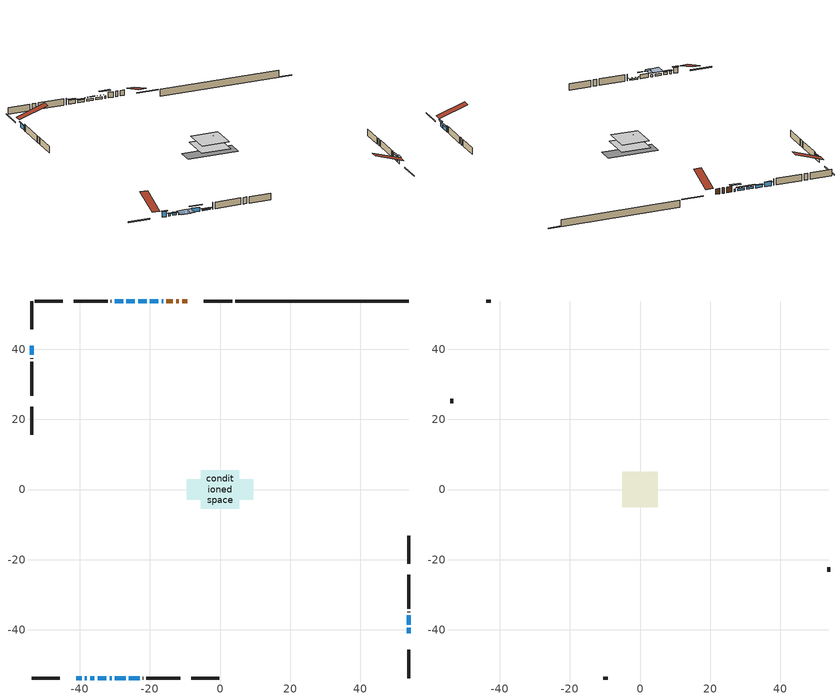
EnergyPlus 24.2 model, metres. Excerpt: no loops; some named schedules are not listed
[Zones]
conditioned space
 floor outside (Floor1 construction): -0.88,-0.88 -0.88,0.88 0.88,0.88 0.88,-0.88 z1.86
 floor adiabatic (AdiabaticFloorConstruction): -5.47,-5.47 -5.47,5.47 5.47,5.47 5.47,-5.47 z1.86
 floor foundation (Slab1 construction): -9.46,-2.89 -9.46,2.89 9.46,2.89 9.46,-2.89 z-0.72
 wall outside (RimJoist1 construction): 3.45,53.76 -4.61,53.76 / -53.76,-53.76 -45.7,-53.76 / -53.76,53.76 -53.76,45.7 / 53.76,-53.76 53.76,-45.7 z1.86:2.16
 wall outside (AdiabaticWallConstruction 1): -9.3,53.76 -10.79,53.76 / -11.72,53.76 -12.53,53.76 / -13.46,53.76 -15.28,53.76 z1.86:3.89
 wall outside (AdiabaticWallConstruction): -16.21,53.76 -16.62,53.76 / -38.56,-53.76 -37.94,-53.76 / -37.02,-53.76 -35.8,-53.76 z1.86:2.78; -41.01,-53.76 -39.48,-53.76 / 53.76,-41.01 53.76,-39.48 z1.86:3.89; 53.76,-38.56 53.76,-35.91 / -53.76,41.01 -53.76,38.37 z1.86:3.54; -17.54,53.76 -19.98,53.76 / -20.91,53.76 -23.35,53.76 / -34.87,-53.76 -32.43,-53.76 z1.86:2.67; -31.5,-53.76 -30.89,-53.76 z1.86:2.68; -29.96,-53.76 -26.91,-53.76 / -27.65,53.76 -30.08,53.76 z1.86:3.38; -25.99,-53.76 -22.94,-53.76 z1.86:2.32; -24.28,53.76 -26.72,53.76 z1.86:2.88
 wall outside (Wall1 construction): -31.01,53.76 -31.11,53.76 / -22.01,-53.76 -21.91,-53.76 / -53.76,37.44 -53.76,37.34 / 53.76,-34.98 53.76,-34.89 z1.86:4.3
 wall outside (Wall2 construction): -32.04,53.76 -41.64,53.76 / -20.98,-53.76 -11.38,-53.76 / -53.76,36.41 -53.76,26.81 / 53.76,-33.96 53.76,-24.35 z1.86:4.3
 wall outside (Wall5 construction): -44.78,53.76 -52.83,53.76 / -8.24,-53.76 -0.19,-53.76 / -53.76,23.67 -53.76,15.62 / 53.76,-21.22 53.76,-13.17 z1.86:4.3
 wall foundation (FoundationWall1 construction): 4.38,53.76,-0.72 4.38,53.76,1.86 48.82,53.76,1.86 48.82,53.76,-0.53 53.76,53.76,-0.53 53.76,53.76,-0.72
 window (WindowConstruction 10): -16.21,53.76 -16.61,53.76 z1.86:2.77
 window (WindowConstruction 5): -41.01,-53.76 -39.49,-53.76 z1.86:3.89
 window (WindowConstruction 6): -38.56,-53.76 -37.95,-53.76 z1.86:2.77
 window (WindowConstruction 7): -37.02,-53.76 -35.8,-53.76 z1.86:2.77
 window (WindowConstruction 8): 53.76,-41.01 53.76,-39.49 z1.86:3.89
 window (WindowConstruction 9): 53.76,-38.56 53.76,-35.91 z1.86:3.54
 window (WindowConstruction 11): -17.54,53.76 -19.98,53.76 z1.86:2.67
 window (WindowConstruction 12): -20.91,53.76 -23.35,53.76 z1.86:2.67
 window (WindowConstruction 13): -34.87,-53.76 -32.43,-53.76 z1.86:2.67
 window (WindowConstruction): -53.76,41.01 -53.76,38.37 z1.86:3.54
 window (WindowConstruction 14): -31.5,-53.76 -30.89,-53.76 z1.86:2.67
 window (WindowConstruction 1): -29.96,-53.76 -26.92,-53.76 z1.86:3.38
 window (WindowConstruction 2): -25.99,-53.76 -22.94,-53.76 z1.86:2.32
 window (WindowConstruction 3): -24.28,53.76 -26.72,53.76 z1.86:2.87
 window (WindowConstruction 4): -27.65,53.76 -30.08,53.76 z1.86:3.38
 door (Door): -9.3,53.76 -10.79,53.76 z1.86:3.89
 door (Door 1): -11.72,53.76 -12.53,53.76 z1.86:3.89
 door (Door 2): -13.46,53.76 -15.28,53.76 z1.86:3.89
 ceiling adiabatic (AdiabaticFloorConstruction): 5.47,-5.47 5.47,5.47 -5.47,5.47 -5.47,-5.47 z1.86
attic - vented
 floor to conditioned space (Floor2 construction Reversed): -5.05,-5.05 -5.05,5.05 5.05,5.05 5.05,-5.05 z4.3
 floor to conditioned space (Floor3 construction Reversed): -2.23,-2.23 -2.23,2.23 2.23,2.23 2.23,-2.23 z4.3
 wall outside (Wall3 construction): -42.57,53.76 -43.85,53.76 / -10.45,-53.76 -9.17,-53.76 / -53.76,25.88 -53.76,24.6 / 53.76,-23.42 53.76,-22.15 z1.86:4.3
 roof outside (Roof1 construction): -8.37,53.76,4.3 -8.37,43.02,7.88 -5.54,43.02,7.88 -5.54,53.76,4.3; -41.94,-53.76,4.3 -41.94,-43.02,7.88 -44.77,-43.02,7.88 -44.77,-53.76,4.3; -53.76,41.94,4.3 -43.02,41.94,7.88 -43.02,44.77,7.88 -53.76,44.77,4.3; 53.76,-41.94,4.3 43.02,-41.94,7.88 43.02,-44.77,7.88 53.76,-44.77,4.3
shading: -18.44,53.76 -14.38,53.76 -14.38,54.67 -18.44,54.67 z4.6; -39.19,-53.76 -41.31,-53.76 -41.31,-54.37 -39.19,-54.37 z4.19; -37.65,-53.76 -38.85,-53.76 -38.85,-54.37 -37.65,-54.37 z3.07; -35.5,-53.76 -37.32,-53.76 -37.32,-54.37 -35.5,-54.37 z3.07; 53.76,-39.19 53.76,-41.31 54.37,-41.31 54.37,-39.19 z4.19; 53.76,-35.61 53.76,-38.85 54.37,-38.85 54.37,-35.61 z3.84; -20.59,53.76 -16.93,53.76 -16.93,54.06 -20.59,54.06 z3.28; -23.96,53.76 -20.3,53.76 -20.3,54.06 -23.96,54.06 z3.28; -31.82,-53.76 -35.48,-53.76 -35.48,-57.42 -31.82,-57.42 z3.28; -53.76,38.07 -53.76,41.31 -54.06,41.31 -54.06,38.07 z3.84; -30.28,-53.76 -32.11,-53.76 -32.11,-57.42 -30.28,-57.42 z3.28; -26,-53.76 -30.87,-53.76 -30.87,-54.06 -26,-54.06 z4.3; -22.64,-53.76 -26.28,-53.76 -26.28,-54.06 -22.64,-54.06 z2.62; -26.87,53.76 -24.13,53.76 -24.13,54.37 -26.87,54.37 z3.02; -30.23,53.76 -27.5,53.76 -27.5,54.37 -30.23,54.37 z3.53
[Building]
Building 1: Terrain=Suburbs
[Site:Location]
Halifax Intl AP_NS: Latitude {deg}=44.88; Longitude {deg}=-63.51; Time Zone {hr}=-4; Elevation {m}=145; Keep Site Location Information=Yes
[Site:GroundTemperature:Shallow]
3.15511, 1.33576, 1.19006, 2.05344, 5.51939, 8.9692, 11.96, 13.8546, 14.0156, 12.4746, 9.56009, 6.2161
[Site:WaterMainsTemperature]
Calculation Method=Schedule; Temperature Schedule=mains temperature schedule
[Material] Roughness=Rough; Thermal Absorptance=0.9
Name | Thickness {m} | Conductivity {W/m-K} | Density {kg/m3} | Specific Heat {J/kg-K} | Solar Absorptance | Visible Absorptance
asphalt or fiberglass shingles | 0.00635 | 0.162714 | 1121.4 | 1465.45 | 0.4 | 0.4
ceiling loosefill ins | 0.169333 | 0.0480833 | 16.02 | 1046.75 | 0.7 | 0.7
ceiling stud and cavity | 0.1397 | 0.0841328 | 65.682 | 1177.47 | 0.7 | 0.7
ceiling stud and cavity 1 | 0.1397 | 0.0759935 | 65.682 | 1177.47 | 0.7 | 0.7
concrete 4.0 in. | 0.1016 | 1.803125 | 2242.8 | 837.4 | 0.7 | 0.7
concrete 8.0 in. | 0.2032 | 1.803125 | 2242.8 | 837.4 | 0.7 | 0.7
door material | 0.04445 | 0.053851 | 512.64 | 1214.23 | 0.7 | 0.7
door material 1 | 0.04445 | 0.20624 | 512.64 | 1214.23 | 0.7 | 0.7
door material 2 | 0.04445 | 0.0451087 | 512.64 | 1214.23 | 0.7 | 0.7
floor covering | 0.0127 | 0.0433444 | 54.468 | 1339.84 | 0.6 | 0.6
floor rigid ins; rim joist rigid ins; wall rigid ins | 0.051816 | 0.029427 | 32.04 | 1214.23 | 0.7 | 0.7
floor rigid ins 1; wall rigid ins 1 | 0.512978 | 0.029427 | 32.04 | 1214.23 | 0.7 | 0.7
floor stud and cavity | 0.1397 | 0.0907547 | 92.3553 | 1139.71 | 0.7 | 0.7
floor stud and cavity 1 | 0.1397 | 1.75129 | 37.0049 | 1207.88 | 0.7 | 0.7
furniture material conditioned space 1 | 0.1524 | 0.115458 | 640.8 | 1214.23 | 0.6 | 0.6
gypsum board | 0.0127 | 0.160291 | 801 | 837.4 | 0.6 | 0.6
osb sheathing 0.5 in. | 0.0127 | 0.115458 | 512.64 | 1214.23 | 0.7 | 0.7
osb sheathing 0.75 in. | 0.01905 | 0.115458 | 512.64 | 1214.23 | 0.7 | 0.7
osb sheathing 2.0 in. | 0.0508 | 0.115458 | 512.64 | 1214.23 | 0.7 | 0.7
rim joist stud and cavity | 0.0508 | 0.0405436 | 125.044 | 1163.47 | 0.6 | 0.6
slab rigid ins | 0.00492252 | 0.029427 | 32.04 | 1214.23 | 0.7 | 0.7
wall stud and cavity | 0.1397 | 0.114651 | 139.0536 | 1170.24 | 0.7 | 0.7
wall stud and cavity 1 | 0.1397 | 0.212138 | 139.0536 | 1170.24 | 0.7 | 0.7
wall stud and cavity 2 | 0.0889 | 6.1454 | 50.32683 | 1063.81 | 0.6 | 0.6
wall stud and cavity 3 | 0.1397 | 0.0729936 | 139.0536 | 1170.24 | 0.7 | 0.7
wall stud and cavity 4 | 0.0889 | 0.380278 | 52.3479 | 1209.89 | 0.7 | 0.7
wall stud and cavity 5 | 0.0889 | 0.391764 | 83.0341 | 1211.67 | 0.7 | 0.7
wood siding | 0.0254 | 0.102417 | 544.68 | 1172.36 | 0.4 | 0.4
wood siding 1 | 0.00254 | 0.102417 | 544.68 | 1172.36 | 0.4 | 0.4
wood siding 2; wood siding 3; wood siding 4 | 0.0254 | 0.102417 | 544.68 | 1172.36 | 0.7 | 0.7
[WindowMaterial:SimpleGlazingSystem]
Name | U-Factor {W/m2-K} | Solar Heat Gain Coefficient
WindowMaterial | 2.06566 | 0.66
WindowMaterial 1 | 2.08326 | 0.64
WindowMaterial 10 | 2.9236 | 0.67
WindowMaterial 11 | 2.25587 | 0.49
WindowMaterial 12 | 2.33706 | 0.42
WindowMaterial 2 | 2.163318 | 0.56
WindowMaterial 3 | 2.94518 | 0.59
WindowMaterial 4 | 2.89692 | 0.65
WindowMaterial 5 | 2.24395 | 0.54
WindowMaterial 6 | 2.3206 | 0.43
WindowMaterial 7 | 2.24508 | 0.51
WindowMaterial 8 | 3.02126 | 0.56
WindowMaterial 9 | 2.961077 | 0.56
[Construction]
AdiabaticFloorConstruction: floor stud and cavity 1, floor rigid ins 1, osb sheathing 0.75 in., floor covering
AdiabaticWallConstruction: wood siding 3, wall rigid ins 1, wall stud and cavity 4, gypsum board
AdiabaticWallConstruction 1: wood siding 4, wall rigid ins 1, wall stud and cavity 4, gypsum board
Door: door material
Door 1: door material 1
Door 2: door material 2
Floor1 construction: floor stud and cavity, floor rigid ins, osb sheathing 0.75 in., floor covering
Floor2 construction Reversed: gypsum board, ceiling stud and cavity, ceiling loosefill ins
Floor3 construction Reversed: gypsum board, ceiling stud and cavity 1, ceiling loosefill ins
FoundationWall1 construction: concrete 8.0 in.
furniture construction conditioned space 1: furniture material conditioned space 1
PartitionWallConstruction: gypsum board, wall stud and cavity 5, gypsum board
RimJoist1 construction: wood siding 2, rim joist rigid ins, osb sheathing 2.0 in., rim joist stud and cavity
Roof1 construction: asphalt or fiberglass shingles
Slab1 construction: slab rigid ins, concrete 4.0 in.
Wall1 construction: wood siding, osb sheathing 0.5 in., wall stud and cavity, gypsum board
Wall2 construction: wood siding, wall rigid ins, osb sheathing 0.5 in., wall stud and cavity 1, gypsum board
Wall3 construction: wood siding 1, wall stud and cavity 2
Wall5 construction: wood siding, osb sheathing 0.5 in., wall stud and cavity 3, gypsum board
WindowConstruction; WindowConstruction 9: WindowMaterial
WindowConstruction 1: WindowMaterial 1
WindowConstruction 10: WindowMaterial 8
WindowConstruction 11: WindowMaterial 9
WindowConstruction 12: WindowMaterial 10
WindowConstruction 13: WindowMaterial 11
WindowConstruction 14: WindowMaterial 12
WindowConstruction 2: WindowMaterial 2
WindowConstruction 3: WindowMaterial 3
WindowConstruction 4: WindowMaterial 4
WindowConstruction 5; WindowConstruction 8: WindowMaterial 5
WindowConstruction 6: WindowMaterial 6
WindowConstruction 7: WindowMaterial 7
[Zone] Multiplier=1; Part of Total Floor Area=Yes
Name | Volume {m3}
attic - vented | 70.9602
conditioned space | 608.3
[Space]
Name | Zone | Volume {m3}
attic - vented 1 | attic - vented | 70.9602
conditioned space 1 | conditioned space | 608.3
[ZoneInfiltration:EffectiveLeakageArea]
infil attic - vented 1: Zone or Space=attic - vented 1; Schedule=Always On Discrete; Effective Air Leakage Area {cm2}=4367.64; Stack Coefficient=0.000418584; Wind Coefficient=1.38233e-05
[ZoneMixing]
whole house fan mix: Zone or Space=attic - vented; Schedule=Always On Continuous; Design Flow Rate Calculation Method=Flow/Zone; Design Flow Rate {m3/s}=0; Source Zone or Space=conditioned space
[SurfaceProperty:ExposedFoundationPerimeter]
Slab1: Exposed Perimeter Calculation Method=TotalExposedPerimeter; Total Exposed Perimeter {m}=49.378
[InternalMass] Zone or ZoneList=conditioned space; Space or SpaceList=conditioned space 1
Name | Construction | Surface Area {m2}
furniture mass conditioned space 1 | furniture construction conditioned space 1 | 92.8881
partition wall mass | PartitionWallConstruction | 232.22
[Lights]
interior lighting: Zone or ZoneList or Space or SpaceList=conditioned space 1; Schedule=interior lighting schedule; Design Level Calculation Method=LightingLevel; Lighting Level {W}=343.2; Return Air Fraction=0; Fraction Radiant=0.6; Fraction Visible=0.2; Fraction Replaceable=1
[People]
occupants: Zone or ZoneList or Space or SpaceList=conditioned space 1; Number of People Schedule=occupants schedule; Number of People Calculation Method=People; Number of People=3; Fraction Radiant=0.314171; Sensible Heat Fraction=0.56303; Activity Level Schedule=occupants activity schedule; Carbon Dioxide Generation Rate {m3/s-W}=0; Enable ASHRAE 55 Comfort Warnings=No; Mean Radiant Temperature Calculation Type=EnclosureAveraged
[ElectricEquipment] Zone or ZoneList or Space or SpaceList=conditioned space 1; Design Level Calculation Method=EquipmentLevel
Name | Schedule | Design Level {W} | Fraction Latent | Fraction Radiant | Fraction Lost
clothes dryer | clothes dryer schedule | 140.772 | 0.015 | 0.081 | 0.85
clothes washer | clothes washer schedule | 32.1985 | 0.03 | 0.162 | 0.7
cooking range | cooking range schedule | 215.147 | 0.08 | 0.432 | 0.2
dishwasher | dishwasher schedule | 66.8632 | 0.3 | 0.18 | 0.4
fridge | fridge schedule | 72.9452 | 0 | 0.6 | 0
mech vent bath fan 0 | mech vent bath fan 0 schedule | 50.2 | 0 | 0 | 1
mech vent bath fan 1 | mech vent bath fan 1 schedule | 50.2 | 0 | 0 | 1
mech vent house fan | mech vent house fan schedule | 17.7233 | 0 | 0 | 0.5
mech vent house fan cfis | mech vent house fan cfis schedule | 0 | 0 | 0 | 0
misc plug loads | misc plug loads schedule | 494.7 | 0.045 | 0.513 | 0.1
whole house fan | Always On Discrete | 0 | 0 | 0 | 1
[OtherEquipment] Zone or ZoneList or Space or SpaceList=conditioned space 1; Design Level Calculation Method=EquipmentLevel
Name | Fuel Type | Schedule | Design Level {W} | Fraction Latent | Fraction Radiant | Fraction Lost
clothes dryer 1 | Electricity | clothes dryer schedule | 0 | 0.015 | 0.081 | 0.85
cooking range 1 | Electricity | cooking range schedule | 0 | 0.08 | 0.432 | 0.2
general water use latent | None | general water use schedule | 62.594 | 1 | 0 | 0
general water use sensible | None | general water use schedule | -61.6891 | 0 | 0.6 | 0
mech vent house fan latent load | None | Always On Discrete | 0 | 1 | 0 | 0
mech vent house fan sensible load | None | Always On Discrete | 0 | 0 | 0 | 0
water heater energy adjustment1 | Electricity | Always On Discrete | 0.01 | 0 | 0 | 1
[ZoneInfiltration:DesignFlowRate] Zone or ZoneList or Space or SpaceList=conditioned space 1; Schedule=Always On Discrete; Design Flow Rate Calculation Method=Flow/Zone; Design Flow Rate {m3/s}=0
infil flow; natural vent flow; whole house fan flow
[ZoneControl:Thermostat]
conditioned space Thermostat: Zone or ZoneList=conditioned space; Control Type Schedule=conditioned space Thermostat Schedule; Control 1=conditioned space temperature setpoint; Temperature Difference Between Cutout And Setpoint {deltaC}=0
[ThermostatSetpoint:DualSetpoint]
conditioned space temperature setpoint: Heating Setpoint Temperature Schedule=heating setpoint; Cooling Setpoint Temperature Schedule=cooling setpoint
[Zone equipment]
conditioned space: electric baseboard
[Foundation:Kiva]
Foundation Kiva 1: Initial Indoor Air Temperature {C}=18; Wall Height Above Grade {m}=1.86001; Wall Depth Below Slab {m}=0.2032
[Foundation:Kiva:Settings]
Soil Conductivity {W/m-K}=0.849921; Soil Density {kg/m3}=1842.3; Soil Specific Heat {J/kg-K}=418.7; Ground Solar Absorptivity=0.9; Ground Thermal Absorptivity=0.9; Ground Surface Roughness {m}=0.03; Far-Field Width {m}=40; Deep-Ground Boundary Condition=ZeroFlux; Deep-Ground Depth {m}=40; Minimum Cell Dimension {m}=0.2; Maximum Cell Growth Coefficient=3; Simulation Timestep=Timestep
[Exterior:Lights]
exterior lighting: Schedule=exterior lighting schedule; Design Level {W}=75.6
[EnergyManagementSystem:Sensor] Output:Variable or Output:Meter Index Key=conditioned space
Name | Output:Variable or Output:Meter
conditioned_space_clg_unmet_s | Zone Cooling Setpoint Not Met Time
conditioned_space_htg_unmet_s | Zone Heating Setpoint Not Met Time
fridge_tin_s; tin_s; tin_s_1 | Zone Mean Air Temperature
tout_s | Zone Outdoor Air Drybulb Temperature
win_s | Zone Air Humidity Ratio
[Schedule:Constant]
Name | Hourly Value
Always On Continuous; mech vent house fan schedule; mech vent house fan cfis schedule; Always On Discrete | 1
occupants activity schedule | 117.228
fridge schedule | 0
[Schedule:Week:Daily]
interior lighting schedule Week Rule - Jan1-Jan27: interior lighting schedule day, interior lighting schedule day, interior lighting schedule day, interior lighting schedule day, interior lighting schedule day, interior lighting schedule day, interior lighting schedule day, interior lighting schedule default day, interior lighting schedule default day, interior lighting schedule default day, interior lighting schedule default day, interior lighting schedule default day
interior lighting schedule Week Rule - Jan28-Feb3: interior lighting schedule day, interior lighting schedule day, interior lighting schedule day, interior lighting schedule day, interior lighting schedule day 1, interior lighting schedule day 1, interior lighting schedule day 1, interior lighting schedule default day, interior lighting schedule default day, interior lighting schedule default day, interior lighting schedule default day, interior lighting schedule default day
interior lighting schedule Week Rule - Feb4-Feb24: interior lighting schedule day 1, interior lighting schedule day 1, interior lighting schedule day 1, interior lighting schedule day 1, interior lighting schedule day 1, interior lighting schedule day 1, interior lighting schedule day 1, interior lighting schedule default day, interior lighting schedule default day, interior lighting schedule default day, interior lighting schedule default day, interior lighting schedule default day
interior lighting schedule Week Rule - Feb25-Mar3: interior lighting schedule day 1, interior lighting schedule day 1, interior lighting schedule day 1, interior lighting schedule day 1, interior lighting schedule day 2, interior lighting schedule day 2, interior lighting schedule day 2, interior lighting schedule default day, interior lighting schedule default day, interior lighting schedule default day, interior lighting schedule default day, interior lighting schedule default day
interior lighting schedule Week Rule - Mar4-Mar31: interior lighting schedule day 2, interior lighting schedule day 2, interior lighting schedule day 2, interior lighting schedule day 2, interior lighting schedule day 2, interior lighting schedule day 2, interior lighting schedule day 2, interior lighting schedule default day, interior lighting schedule default day, interior lighting schedule default day, interior lighting schedule default day, interior lighting schedule default day
interior lighting schedule Week Rule - Apr1-Apr28: interior lighting schedule day 3, interior lighting schedule day 3, interior lighting schedule day 3, interior lighting schedule day 3, interior lighting schedule day 3, interior lighting schedule day 3, interior lighting schedule day 3, interior lighting schedule default day, interior lighting schedule default day, interior lighting schedule default day, interior lighting schedule default day, interior lighting schedule default day
interior lighting schedule Week Rule - Apr29-May5: interior lighting schedule day 3, interior lighting schedule day 3, interior lighting schedule day 4, interior lighting schedule day 4, interior lighting schedule day 4, interior lighting schedule day 4, interior lighting schedule day 4, interior lighting schedule default day, interior lighting schedule default day, interior lighting schedule default day, interior lighting schedule default day, interior lighting schedule default day
interior lighting schedule Week Rule - May6-May26: interior lighting schedule day 4, interior lighting schedule day 4, interior lighting schedule day 4, interior lighting schedule day 4, interior lighting schedule day 4, interior lighting schedule day 4, interior lighting schedule day 4, interior lighting schedule default day, interior lighting schedule default day, interior lighting schedule default day, interior lighting schedule default day, interior lighting schedule default day
interior lighting schedule Week Rule - May27-Jun2: interior lighting schedule day 4, interior lighting schedule day 4, interior lighting schedule day 4, interior lighting schedule day 4, interior lighting schedule day 4, interior lighting schedule day 5, interior lighting schedule day 5, interior lighting schedule default day, interior lighting schedule default day, interior lighting schedule default day, interior lighting schedule default day, interior lighting schedule default day
interior lighting schedule Week Rule - Jun3-Jun30: interior lighting schedule day 5, interior lighting schedule day 5, interior lighting schedule day 5, interior lighting schedule day 5, interior lighting schedule day 5, interior lighting schedule day 5, interior lighting schedule day 5, interior lighting schedule default day, interior lighting schedule default day, interior lighting schedule default day, interior lighting schedule default day, interior lighting schedule default day
interior lighting schedule Week Rule - Jul1-Jul28: interior lighting schedule day 6, interior lighting schedule day 6, interior lighting schedule day 6, interior lighting schedule day 6, interior lighting schedule day 6, interior lighting schedule day 6, interior lighting schedule day 6, interior lighting schedule default day, interior lighting schedule default day, interior lighting schedule default day, interior lighting schedule default day, interior lighting schedule default day
interior lighting schedule Week Rule - Jul29-Aug4: interior lighting schedule day 6, interior lighting schedule day 6, interior lighting schedule day 6, interior lighting schedule day 7, interior lighting schedule day 7, interior lighting schedule day 7, interior lighting schedule day 7, interior lighting schedule default day, interior lighting schedule default day, interior lighting schedule default day, interior lighting schedule default day, interior lighting schedule default day
interior lighting schedule Week Rule - Aug5-Aug25: interior lighting schedule day 7, interior lighting schedule day 7, interior lighting schedule day 7, interior lighting schedule day 7, interior lighting schedule day 7, interior lighting schedule day 7, interior lighting schedule day 7, interior lighting schedule default day, interior lighting schedule default day, interior lighting schedule default day, interior lighting schedule default day, interior lighting schedule default day
interior lighting schedule Week Rule - Aug26-Sep1: interior lighting schedule day 7, interior lighting schedule day 7, interior lighting schedule day 7, interior lighting schedule day 7, interior lighting schedule day 7, interior lighting schedule day 7, interior lighting schedule day 8, interior lighting schedule default day, interior lighting schedule default day, interior lighting schedule default day, interior lighting schedule default day, interior lighting schedule default day
interior lighting schedule Week Rule - Sep2-Sep29: interior lighting schedule day 8, interior lighting schedule day 8, interior lighting schedule day 8, interior lighting schedule day 8, interior lighting schedule day 8, interior lighting schedule day 8, interior lighting schedule day 8, interior lighting schedule default day, interior lighting schedule default day, interior lighting schedule default day, interior lighting schedule default day, interior lighting schedule default day
interior lighting schedule Week Rule - Sep30-Oct6: interior lighting schedule day 8, interior lighting schedule day 9, interior lighting schedule day 9, interior lighting schedule day 9, interior lighting schedule day 9, interior lighting schedule day 9, interior lighting schedule day 9, interior lighting schedule default day, interior lighting schedule default day, interior lighting schedule default day, interior lighting schedule default day, interior lighting schedule default day
interior lighting schedule Week Rule - Oct7-Oct27: interior lighting schedule day 9, interior lighting schedule day 9, interior lighting schedule day 9, interior lighting schedule day 9, interior lighting schedule day 9, interior lighting schedule day 9, interior lighting schedule day 9, interior lighting schedule default day, interior lighting schedule default day, interior lighting schedule default day, interior lighting schedule default day, interior lighting schedule default day
interior lighting schedule Week Rule - Oct28-Nov3: interior lighting schedule day 9, interior lighting schedule day 9, interior lighting schedule day 9, interior lighting schedule day 9, interior lighting schedule day 10, interior lighting schedule day 10, interior lighting schedule day 10, interior lighting schedule default day, interior lighting schedule default day, interior lighting schedule default day, interior lighting schedule default day, interior lighting schedule default day
interior lighting schedule Week Rule - Nov4-Nov24: interior lighting schedule day 10, interior lighting schedule day 10, interior lighting schedule day 10, interior lighting schedule day 10, interior lighting schedule day 10, interior lighting schedule day 10, interior lighting schedule day 10, interior lighting schedule default day, interior lighting schedule default day, interior lighting schedule default day, interior lighting schedule default day, interior lighting schedule default day
interior lighting schedule Week Rule - Nov25-Dec1: interior lighting schedule day 10, interior lighting schedule day 10, interior lighting schedule day 10, interior lighting schedule day 10, interior lighting schedule day 10, interior lighting schedule day 10, interior lighting schedule day 11, interior lighting schedule default day, interior lighting schedule default day, interior lighting schedule default day, interior lighting schedule default day, interior lighting schedule default day
interior lighting schedule Week Rule - Dec2-Dec31: interior lighting schedule day 11, interior lighting schedule day 11, interior lighting schedule day 11, interior lighting schedule day 11, interior lighting schedule day 11, interior lighting schedule day 11, interior lighting schedule day 11, interior lighting schedule default day, interior lighting schedule default day, interior lighting schedule default day, interior lighting schedule default day, interior lighting schedule default day
occupants schedule Week Rule - Jan1-Dec31: occupants schedule day, occupants schedule day, occupants schedule day, occupants schedule day, occupants schedule day, occupants schedule day, occupants schedule day, occupants schedule default day, occupants schedule default day, occupants schedule default day, occupants schedule default day, occupants schedule default day
clothes dryer schedule Week Rule - Jan1-Dec31: clothes dryer schedule day, clothes dryer schedule day, clothes dryer schedule day, clothes dryer schedule day, clothes dryer schedule day, clothes dryer schedule day, clothes dryer schedule day, clothes dryer schedule default day, clothes dryer schedule default day, clothes dryer schedule default day, clothes dryer schedule default day, clothes dryer schedule default day
clothes washer schedule Week Rule - Jan1-Dec31: clothes washer schedule day, clothes washer schedule day, clothes washer schedule day, clothes washer schedule day, clothes washer schedule day, clothes washer schedule day, clothes washer schedule day, clothes washer schedule default day, clothes washer schedule default day, clothes washer schedule default day, clothes washer schedule default day, clothes washer schedule default day
cooking range schedule Week Rule - Jan1-Dec31: cooking range schedule day, cooking range schedule day, cooking range schedule day, cooking range schedule day, cooking range schedule day, cooking range schedule day, cooking range schedule day, cooking range schedule default day, cooking range schedule default day, cooking range schedule default day, cooking range schedule default day, cooking range schedule default day
dishwasher schedule Week Rule - Jan1-Dec31: dishwasher schedule day, dishwasher schedule day, dishwasher schedule day, dishwasher schedule day, dishwasher schedule day, dishwasher schedule day, dishwasher schedule day, dishwasher schedule default day, dishwasher schedule default day, dishwasher schedule default day, dishwasher schedule default day, dishwasher schedule default day
mech vent bath fan 0 schedule Week Rule - Jan1-Dec31: mech vent bath fan 0 schedule day, mech vent bath fan 0 schedule day, mech vent bath fan 0 schedule day, mech vent bath fan 0 schedule day, mech vent bath fan 0 schedule day, mech vent bath fan 0 schedule day, mech vent bath fan 0 schedule day, mech vent bath fan 0 schedule default day, mech vent bath fan 0 schedule default day, mech vent bath fan 0 schedule default day, mech vent bath fan 0 schedule default day, mech vent bath fan 0 schedule default day
mech vent bath fan 1 schedule Week Rule - Jan1-Dec31: mech vent bath fan 1 schedule day, mech vent bath fan 1 schedule day, mech vent bath fan 1 schedule day, mech vent bath fan 1 schedule day, mech vent bath fan 1 schedule day, mech vent bath fan 1 schedule day, mech vent bath fan 1 schedule day, mech vent bath fan 1 schedule default day, mech vent bath fan 1 schedule default day, mech vent bath fan 1 schedule default day, mech vent bath fan 1 schedule default day, mech vent bath fan 1 schedule default day
misc plug loads schedule Week Rule - Jan1-Dec31: misc plug loads schedule day, misc plug loads schedule day, misc plug loads schedule day, misc plug loads schedule day, misc plug loads schedule day, misc plug loads schedule day, misc plug loads schedule day, misc plug loads schedule default day, misc plug loads schedule default day, misc plug loads schedule default day, misc plug loads schedule default day, misc plug loads schedule default day
general water use schedule Week Rule - Jan1-Dec31: general water use schedule day, general water use schedule day, general water use schedule day, general water use schedule day, general water use schedule day, general water use schedule day, general water use schedule day, general water use schedule default day, general water use schedule default day, general water use schedule default day, general water use schedule default day, general water use schedule default day
exterior lighting schedule Week Rule - Jan1-Jan27: exterior lighting schedule day, exterior lighting schedule day, exterior lighting schedule day, exterior lighting schedule day, exterior lighting schedule day, exterior lighting schedule day, exterior lighting schedule day, exterior lighting schedule default day, exterior lighting schedule default day, exterior lighting schedule default day, exterior lighting schedule default day, exterior lighting schedule default day
exterior lighting schedule Week Rule - Jan28-Feb3: exterior lighting schedule day, exterior lighting schedule day, exterior lighting schedule day, exterior lighting schedule day, exterior lighting schedule day 1, exterior lighting schedule day 1, exterior lighting schedule day 1, exterior lighting schedule default day, exterior lighting schedule default day, exterior lighting schedule default day, exterior lighting schedule default day, exterior lighting schedule default day
exterior lighting schedule Week Rule - Feb4-Feb24: exterior lighting schedule day 1, exterior lighting schedule day 1, exterior lighting schedule day 1, exterior lighting schedule day 1, exterior lighting schedule day 1, exterior lighting schedule day 1, exterior lighting schedule day 1, exterior lighting schedule default day, exterior lighting schedule default day, exterior lighting schedule default day, exterior lighting schedule default day, exterior lighting schedule default day
exterior lighting schedule Week Rule - Feb25-Mar3: exterior lighting schedule day 1, exterior lighting schedule day 1, exterior lighting schedule day 1, exterior lighting schedule day 1, exterior lighting schedule day 2, exterior lighting schedule day 2, exterior lighting schedule day 2, exterior lighting schedule default day, exterior lighting schedule default day, exterior lighting schedule default day, exterior lighting schedule default day, exterior lighting schedule default day
exterior lighting schedule Week Rule - Mar4-Mar31: exterior lighting schedule day 2, exterior lighting schedule day 2, exterior lighting schedule day 2, exterior lighting schedule day 2, exterior lighting schedule day 2, exterior lighting schedule day 2, exterior lighting schedule day 2, exterior lighting schedule default day, exterior lighting schedule default day, exterior lighting schedule default day, exterior lighting schedule default day, exterior lighting schedule default day
exterior lighting schedule Week Rule - Apr1-Apr28: exterior lighting schedule day 3, exterior lighting schedule day 3, exterior lighting schedule day 3, exterior lighting schedule day 3, exterior lighting schedule day 3, exterior lighting schedule day 3, exterior lighting schedule day 3, exterior lighting schedule default day, exterior lighting schedule default day, exterior lighting schedule default day, exterior lighting schedule default day, exterior lighting schedule default day
exterior lighting schedule Week Rule - Apr29-May5: exterior lighting schedule day 3, exterior lighting schedule day 3, exterior lighting schedule day 4, exterior lighting schedule day 4, exterior lighting schedule day 4, exterior lighting schedule day 4, exterior lighting schedule day 4, exterior lighting schedule default day, exterior lighting schedule default day, exterior lighting schedule default day, exterior lighting schedule default day, exterior lighting schedule default day
exterior lighting schedule Week Rule - May6-May26: exterior lighting schedule day 4, exterior lighting schedule day 4, exterior lighting schedule day 4, exterior lighting schedule day 4, exterior lighting schedule day 4, exterior lighting schedule day 4, exterior lighting schedule day 4, exterior lighting schedule default day, exterior lighting schedule default day, exterior lighting schedule default day, exterior lighting schedule default day, exterior lighting schedule default day
[Schedule:Year]
interior lighting schedule: interior lighting schedule Week Rule - Jan1-Jan27, 1, 1, 1, 27, interior lighting schedule Week Rule - Jan28-Feb3, 1, 28, 2, 3, interior lighting schedule Week Rule - Feb4-Feb24, 2, 4, 2, 24, interior lighting schedule Week Rule - Feb25-Mar3, 2, 25, 3, 3, interior lighting schedule Week Rule - Mar4-Mar31, 3, 4, 3, 31, interior lighting schedule Week Rule - Apr1-Apr28, 4, 1, 4, 28, interior lighting schedule Week Rule - Apr29-May5, 4, 29, 5, 5, interior lighting schedule Week Rule - May6-May26, 5, 6, 5, 26, interior lighting schedule Week Rule - May27-Jun2, 5, 27, 6, 2, interior lighting schedule Week Rule - Jun3-Jun30, 6, 3, 6, 30, interior lighting schedule Week Rule - Jul1-Jul28, 7, 1, 7, 28, interior lighting schedule Week Rule - Jul29-Aug4, 7, 29, 8, 4, interior lighting schedule Week Rule - Aug5-Aug25, 8, 5, 8, 25, interior lighting schedule Week Rule - Aug26-Sep1, 8, 26, 9, 1, interior lighting schedule Week Rule - Sep2-Sep29, 9, 2, 9, 29, interior lighting schedule Week Rule - Sep30-Oct6, 9, 30, 10, 6, interior lighting schedule Week Rule - Oct7-Oct27, 10, 7, 10, 27, interior lighting schedule Week Rule - Oct28-Nov3, 10, 28, 11, 3, interior lighting schedule Week Rule - Nov4-Nov24, 11, 4, 11, 24, interior lighting schedule Week Rule - Nov25-Dec1, 11, 25, 12, 1, interior lighting schedule Week Rule - Dec2-Dec31, 12, 2, 12, 31
occupants schedule: occupants schedule Week Rule - Jan1-Dec31, 1, 1, 12, 31
clothes dryer schedule: clothes dryer schedule Week Rule - Jan1-Dec31, 1, 1, 12, 31
clothes washer schedule: clothes washer schedule Week Rule - Jan1-Dec31, 1, 1, 12, 31
cooking range schedule: cooking range schedule Week Rule - Jan1-Dec31, 1, 1, 12, 31
dishwasher schedule: dishwasher schedule Week Rule - Jan1-Dec31, 1, 1, 12, 31
mech vent bath fan 0 schedule: mech vent bath fan 0 schedule Week Rule - Jan1-Dec31, 1, 1, 12, 31
mech vent bath fan 1 schedule: mech vent bath fan 1 schedule Week Rule - Jan1-Dec31, 1, 1, 12, 31
misc plug loads schedule: misc plug loads schedule Week Rule - Jan1-Dec31, 1, 1, 12, 31
general water use schedule: general water use schedule Week Rule - Jan1-Dec31, 1, 1, 12, 31
exterior lighting schedule: exterior lighting schedule Week Rule - Jan1-Jan27, 1, 1, 1, 27, exterior lighting schedule Week Rule - Jan28-Feb3, 1, 28, 2, 3, exterior lighting schedule Week Rule - Feb4-Feb24, 2, 4, 2, 24, exterior lighting schedule Week Rule - Feb25-Mar3, 2, 25, 3, 3, exterior lighting schedule Week Rule - Mar4-Mar31, 3, 4, 3, 31, exterior lighting schedule Week Rule - Apr1-Apr28, 4, 1, 4, 28, exterior lighting schedule Week Rule - Apr29-May5, 4, 29, 5, 5, exterior lighting schedule Week Rule - May6-May26, 5, 6, 5, 26, exterior lighting schedule Week Rule - May27-Jun2, 5, 27, 6, 2, exterior lighting schedule Week Rule - Jun3-Jun30, 6, 3, 6, 30, exterior lighting schedule Week Rule - Jul1-Jul28, 7, 1, 7, 28, exterior lighting schedule Week Rule - Jul29-Aug4, 7, 29, 8, 4, exterior lighting schedule Week Rule - Aug5-Aug25, 8, 5, 8, 25, exterior lighting schedule Week Rule - Aug26-Sep1, 8, 26, 9, 1, exterior lighting schedule Week Rule - Sep2-Sep29, 9, 2, 9, 29, exterior lighting schedule Week Rule - Sep30-Oct6, 9, 30, 10, 6, exterior lighting schedule Week Rule - Oct7-Oct27, 10, 7, 10, 27, exterior lighting schedule Week Rule - Oct28-Nov3, 10, 28, 11, 3, exterior lighting schedule Week Rule - Nov4-Nov24, 11, 4, 11, 24, exterior lighting schedule Week Rule - Nov25-Dec1, 11, 25, 12, 1, exterior lighting schedule Week Rule - Dec2-Dec31, 12, 2, 12, 31
[Schedule:Compact]
conditioned space Thermostat Schedule: Through: 12/31, For: AllDays, Until: 24:00, 4
mains temperature schedule: Through: 01/01, For: AllDays, Until: 24:00, 7.41, Through: 01/02, For: AllDays, Until: 24:00, 7.34833, Through: 01/03, For: AllDays, Until: 24:00, 7.28778, Through: 01/04, For: AllDays, Until: 24:00, 7.22889, Through: 01/05, For: AllDays, Until: 24:00, 7.17056, Through: 01/06, For: AllDays, Until: 24:00, 7.11333, Through: 01/07, For: AllDays, Until: 24:00, 7.05722, Through: 01/08, For: AllDays, Until: 24:00, 7.00167, Through: 01/09, For: AllDays, Until: 24:00, 6.94778, Through: 01/10, For: AllDays, Until: 24:00, 6.895, Through: 01/11, For: AllDays, Until: 24:00, 6.84333, Through: 01/12, For: AllDays, Until: 24:00, 6.79278, Through: 01/13, For: AllDays, Until: 24:00, 6.74389, Through: 01/14, For: AllDays, Until: 24:00, 6.69556, Through: 01/15, For: AllDays, Until: 24:00, 6.64889, Through: 01/16, For: AllDays, Until: 24:00, 6.60278, Through: 01/17, For: AllDays, Until: 24:00, 6.55833, Through: 01/18, For: AllDays, Until: 24:00, 6.515, Through: 01/19, For: AllDays, Until: 24:00, 6.47333, Through: 01/20, For: AllDays, Until: 24:00, 6.43278, Through: 01/21, For: AllDays, Until: 24:00, 6.39333, Through: 01/22, For: AllDays, Until: 24:00, 6.355, Through: 01/23, For: AllDays, Until: 24:00, 6.31833, Through: 01/24, For: AllDays, Until: 24:00, 6.28278, Through: 01/25, For: AllDays, Until: 24:00, 6.24889, Through: 01/26, For: AllDays, Until: 24:00, 6.21611, Through: 01/27, For: AllDays, Until: 24:00, 6.18444, Through: 01/28, For: AllDays, Until: 24:00, 6.15444, Through: 01/29, For: AllDays, Until: 24:00, 6.12556, Through: 01/30, For: AllDays, Until: 24:00, 6.09833, Through: 01/31, For: AllDays, Until: 24:00, 6.07222, Through: 02/01, For: AllDays, Until: 24:00, 6.04778, Through: 02/02, For: AllDays, Until: 24:00, 6.02444, Through: 02/03, For: AllDays, Until: 24:00, 6.00278, Through: 02/04, For: AllDays, Until: 24:00, 5.98222, Through: 02/05, For: AllDays, Until: 24:00, 5.96333, Through: 02/06, For: AllDays, Until: 24:00, 5.94556, Through: 02/07, For: AllDays, Until: 24:00, 5.92944, Through: 02/08, For: AllDays, Until: 24:00, 5.915, Through: 02/09, For: AllDays, Until: 24:00, 5.90167, Through: 02/10, For: AllDays, Until: 24:00, 5.89, Through: 02/11, For: AllDays, Until: 24:00, 5.87944, Through: 02/12, For: AllDays, Until: 24:00, 5.87056, Through: 02/13, For: AllDays, Until: 24:00, 5.86333, Through: 02/14, For: AllDays, Until: 24:00, 5.85722, Through: 02/15, For: AllDays, Until: 24:00, 5.85278, Through: 02/16, For: AllDays, Until: 24:00, 5.84944, Through: 02/17, For: AllDays, Until: 24:00, 5.84833, Through: 02/18, For: AllDays, Until: 24:00, 5.84778, Through: 02/19, For: AllDays, Until: 24:00, 5.84944, Through: 02/20, For: AllDays, Until: 24:00, 5.85167, Through: 02/21, For: AllDays, Until: 24:00, 5.85611, Through: 02/22, For: AllDays, Until: 24:00, 5.86167, Through: 02/23, For: AllDays, Until: 24:00, 5.86889, Through: 02/24, For: AllDays, Until: 24:00, 5.87722, Through: 02/25, For: AllDays, Until: 24:00, 5.88722, Through: 02/26, For: AllDays, Until: 24:00, 5.89889, Through: 02/27, For: AllDays, Until: 24:00, 5.91167, Through: 02/28, For: AllDays, Until: 24:00, 5.92611, Through: 03/01, For: AllDays, Until: 24:00, 5.94222, Through: 03/02, For: AllDays, Until: 24:00, 5.95944, Through: 03/03, For: AllDays, Until: 24:00, 5.97778, Through: 03/04, For: AllDays, Until: 24:00, 5.99778, Through: 03/05, For: AllDays, Until: 24:00, 6.01944, Through: 03/06, For: AllDays, Until: 24:00, 6.04222, Through: 03/07, For: AllDays, Until: 24:00, 6.06667, Through: 03/08, For: AllDays, Until: 24:00, 6.09222, Through: 03/09, For: AllDays, Until: 24:00, 6.11944, Through: 03/10, For: AllDays, Until: 24:00, 6.14778, Through: 03/11, For: AllDays, Until: 24:00, 6.17722, Through: 03/12, For: AllDays, Until: 24:00, 6.20833, Through: 03/13, For: AllDays, Until: 24:00, 6.24111, Through: 03/14, For: AllDays, Until: 24:00, 6.275, Through: 03/15, For: AllDays, Until: 24:00, 6.31, Through: 03/16, For: AllDays, Until: 24:00, 6.34667, Through: 03/17, For: AllDays, Until: 24:00, 6.38444, Through: 03/18, For: AllDays, Until: 24:00, 6.42333, Through: 03/19, For: AllDays, Until: 24:00, 6.46389, Through: 03/20, For: AllDays, Until: 24:00, 6.50556, Through: 03/21, For: AllDays, Until: 24:00, 6.54833, Through: 03/22, For: AllDays, Until: 24:00, 6.59278, Through: 03/23, For: AllDays, Until: 24:00, 6.63833, Through: 03/24, For: AllDays, Until: 24:00, 6.685, Through: 03/25, For: AllDays, Until: 24:00, 6.73278, Through: 03/26, For: AllDays, Until: 24:00, 6.78167, Through: 03/27, For: AllDays, Until: 24:00, 6.83167, Through: 03/28, For: AllDays, Until: 24:00, 6.88333, Through: 03/29, For: AllDays, Until: 24:00, 6.93611, Through: 03/30, For: AllDays, Until: 24:00, 6.98944, Through: 03/31, For: AllDays, Until: 24:00, 7.04444, Through: 04/01, For: AllDays, Until: 24:00, 7.1, Through: 04/02, For: AllDays, Until: 24:00, 7.15722, Through: 04/03, For: AllDays, Until: 24:00, 7.21556, Through: 04/04, For: AllDays, Until: 24:00, 7.27444, Through: 04/05, For: AllDays, Until: 24:00, 7.33444, Through: 04/06, For: AllDays, Until: 24:00, 7.39556, Through: 04/07, For: AllDays, Until: 24:00, 7.45778, Through: 04/08, For: AllDays, Until: 24:00, 7.52111, Through: 04/09, For: AllDays, Until: 24:00, 7.585, Through: 04/10, For: AllDays, Until: 24:00, 7.65, Through: 04/11, For: AllDays, Until: 24:00, 7.71611, Through: 04/12, For: AllDays, Until: 24:00, 7.78333, Through: 04/13, For: AllDays, Until: 24:00, 7.85111, Through: 04/14, For: AllDays, Until: 24:00, 7.91944, Through: 04/15, For: AllDays, Until: 24:00, 7.98889, Through: 04/16, For: AllDays, Until: 24:00, 8.05944, Through: 04/17, For: AllDays, Until: 24:00, 8.13056, Through: 04/18, For: AllDays, Until: 24:00, 8.20222, Through: 04/19, For: AllDays, Until: 24:00, 8.275, Through: 04/20, For: AllDays, Until: 24:00, 8.34833, Through: 04/21, For: AllDays, Until: 24:00, 8.42222, Through: 04/22, For: AllDays, Until: 24:00, 8.49722, Through: 04/23, For: AllDays, Until: 24:00, 8.57278, Through: 04/24, For: AllDays, Until: 24:00, 8.64889, Through: 04/25, For: AllDays, Until: 24:00, 8.72556, Through: 04/26, For: AllDays, Until: 24:00, 8.80278, Through: 04/27, For: AllDays, Until: 24:00, 8.88111, Through: 04/28, For: AllDays, Until: 24:00, 8.95944, Through: 04/29, For: AllDays, Until: 24:00, 9.03833, Through: 04/30, For: AllDays, Until: 24:00, 9.11778, Through: 05/01, For: AllDays, Until: 24:00, 9.19778, Through: 05/02, For: AllDays, Until: 24:00, 9.27833, Through: 05/03, For: AllDays, Until: 24:00, 9.35944, Through: 05/04, For: AllDays, Until: 24:00, 9.44056, Through: 05/05, For: AllDays, Until: 24:00, 9.52278, Through: 05/06, For: AllDays, Until: 24:00, 9.60444, Through: 05/07, For: AllDays, Until: 24:00, 9.68722, Through: 05/08, For: AllDays, Until: 24:00, 9.77, Through: 05/09, For: AllDays, Until: 24:00, 9.85278, Through: 05/10, For: AllDays, Until: 24:00, 9.93611, Through: 05/11, For: AllDays, Until: 24:00, 10.02, Through: 05/12, For: AllDays, Until: 24:00, 10.1039, Through: 05/13, For: AllDays, Until: 24:00, 10.1878, Through: 05/14, For: AllDays, Until: 24:00, 10.2722, Through: 05/15, For: AllDays, Until: 24:00, 10.3561, Through: 05/16, For: AllDays, Until: 24:00, 10.4406, Through: 05/17, For: AllDays, Until: 24:00, 10.5256, Through: 05/18, For: AllDays, Until: 24:00, 10.61, Through: 05/19, For: AllDays, Until: 24:00, 10.6944, Through: 05/20, For: AllDays, Until: 24:00, 10.7794, Through: 05/21, For: AllDays, Until: 24:00, 10.8639, Through: 05/22, For: AllDays, Until: 24:00, 10.9489, Through: 05/23, For: AllDays, Until: 24:00, 11.0333, Through: 05/24, For: AllDays, Until: 24:00, 11.1178, Through: 05/25, For: AllDays, Until: 24:00, 11.2022, Through: 05/26, For: AllDays, Until: 24:00, 11.2867, Through: 05/27, For: AllDays, Until: 24:00, 11.3711, Through: 05/28, For: AllDays, Until: 24:00, 11.455, Through: 05/29, For: AllDays, Until: 24:00, 11.5389, Through: 05/30, For: AllDays, Until: 24:00, 11.6222, Through: 05/31, For: AllDays, Until: 24:00, 11.7056, Through: 06/01, For: AllDays, Until: 24:00, 11.7883, Through: 06/02, For: AllDays, Until: 24:00, 11.8711, Through: 06/03, For: AllDays, Until: 24:00, 11.9539, Through: 06/04, For: AllDays, Until: 24:00, 12.0356, Through: 06/05, For: AllDays, Until: 24:00, 12.1172, Through: 06/06, For: AllDays, Until: 24:00, 12.1989, Through: 06/07, For: AllDays, Until: 24:00, 12.2794, Through: 06/08, For: AllDays, Until: 24:00, 12.36, Through: 06/09, For: AllDays, Until: 24:00, 12.44, Through: 06/10, For: AllDays, Until: 24:00, 12.5194, Through: 06/11, For: AllDays, Until: 24:00, 12.5983, Through: 06/12, For: AllDays, Until: 24:00, 12.6767, Through: 06/13, For: AllDays, Until: 24:00, 12.7544, Through: 06/14, For: AllDays, Until: 24:00, 12.8317, Through: 06/15, For: AllDays, Until: 24:00, 12.9083, Through: 06/16, For: AllDays, Until: 24:00, 12.9844, Through: 06/17, For: AllDays, Until: 24:00, 13.0594, Through: 06/18, For: AllDays, Until: 24:00, 13.1344, Through: 06/19, For: AllDays, Until: 24:00, 13.2083, Through: 06/20, For: AllDays, Until: 24:00, 13.2811, Through: 06/21, For: AllDays, Until: 24:00, 13.3539, Through: 06/22, For: AllDays, Until: 24:00, 13.4256, Through: 06/23, For: AllDays, Until: 24:00, 13.4967, Through: 06/24, For: AllDays, Until: 24:00, 13.5667, Through: 06/25, For: AllDays, Until: 24:00, 13.6361, Through: 06/26, For: AllDays, Until: 24:00, 13.7044, Through: 06/27, For: AllDays, Until: 24:00, 13.7717, Through: 06/28, For: AllDays, Until: 24:00, 13.8389, Through: 06/29, For: AllDays, Until: 24:00, 13.9044, Through: 06/30, For: AllDays, Until: 24:00, 13.9694, Through: 07/01, For: AllDays, Until: 24:00, 14.0333, Through: 07/02, For: AllDays, Until: 24:00, 14.0961, Through: 07/03, For: AllDays, Until: 24:00, 14.1583, Through: 07/04, For: AllDays, Until: 24:00, 14.2189, Through: 07/05, For: AllDays, Until: 24:00, 14.2789, Through: 07/06, For: AllDays, Until: 24:00, 14.3378, Through: 07/07, For: AllDays, Until: 24:00, 14.3956, Through: 07/08, For: AllDays, Until: 24:00, 14.4522, Through: 07/09, For: AllDays, Until: 24:00, 14.5083, Through: 07/10, For: AllDays, Until: 24:00, 14.5628, Through: 07/11, For: AllDays, Until: 24:00, 14.6161, Through: 07/12, For: AllDays, Until: 24:00, 14.6683, Through: 07/13, For: AllDays, Until: 24:00, 14.7194, Through: 07/14, For: AllDays, Until: 24:00, 14.7694, Through: 07/15, For: AllDays, Until: 24:00, 14.8183, Through: 07/16, For: AllDays, Until: 24:00, 14.8661, Through: 07/17, For: AllDays, Until: 24:00, 14.9122, Through: 07/18, For: AllDays, Until: 24:00, 14.9572, Through: 07/19, For: AllDays, Until: 24:00, 15.0011, Through: 07/20, For: AllDays, Until: 24:00, 15.0439, Through: 07/21, For: AllDays, Until: 24:00, 15.0856, Through: 07/22, For: AllDays, Until: 24:00, 15.1256, Through: 07/23, For: AllDays, Until: 24:00, 15.1644, Through: 07/24, For: AllDays, Until: 24:00, 15.2017, Through: 07/25, For: AllDays, Until: 24:00, 15.2383, Through: 07/26, For: AllDays, Until: 24:00, 15.2728, Through: 07/27, For: AllDays, Until: 24:00, 15.3067, Through: 07/28, For: AllDays, Until: 24:00, 15.3389, Through: 07/29, For: AllDays, Until: 24:00, 15.3694, Through: 07/30, For: AllDays, Until: 24:00, 15.3989, Through: 07/31, For: AllDays, Until: 24:00, 15.4272, Through: 08/01, For: AllDays, Until: 24:00, 15.4539, Through: 08/02, For: AllDays, Until: 24:00, 15.4794, Through: 08/03, For: AllDays, Until: 24:00, 15.5033, Through: 08/04, For: AllDays, Until: 24:00, 15.5261, Through: 08/05, For: AllDays, Until: 24:00, 15.5472, Through: 08/06, For: AllDays, Until: 24:00, 15.5667, Through: 08/07, For: AllDays, Until: 24:00, 15.585, Through: 08/08, For: AllDays, Until: 24:00, 15.6022, Through: 08/09, For: AllDays, Until: 24:00, 15.6172, Through: 08/10, For: AllDays, Until: 24:00, 15.6317, Through: 08/11, For: AllDays, Until: 24:00, 15.6439, Through: 08/12, For: AllDays, Until: 24:00, 15.655, Through: 08/13, For: AllDays, Until: 24:00, 15.665, Through: 08/14, For: AllDays, Until: 24:00, 15.6733, Through: 08/15, For: AllDays, Until: 24:00, 15.68, Through: 08/16, For: AllDays, Until: 24:00, 15.6856, Through: 08/17, For: AllDays, Until: 24:00, 15.6894, Through: 08/18, For: AllDays, Until: 24:00, 15.6917, Through: 08/19, For: AllDays, Until: 24:00, 15.6928, Through: 08/20, For: AllDays, Until: 24:00, 15.6922, Through: 08/21, For: AllDays, Until: 24:00, 15.69, Through: 08/22, For: AllDays, Until: 24:00, 15.6867, Through: 08/23, For: AllDays, Until: 24:00, 15.6822, Through: 08/24, For: AllDays, Until: 24:00, 15.6756, Through: 08/25, For: AllDays, Until: 24:00, 15.6678, Through: 08/26, For: AllDays, Until: 24:00, 15.6589, Through: 08/27, For: AllDays, Until: 24:00, 15.6478, Through: 08/28, For: AllDays, Until: 24:00, 15.6361, Through: 08/29, For: AllDays, Until: 24:00, 15.6222, Through: 08/30, For: AllDays, Until: 24:00, 15.6072, Through: 08/31, For: AllDays, Until: 24:00, 15.5911, Through: 09/01, For: AllDays, Until: 24:00, 15.5733, Through: 09/02, For: AllDays, Until: 24:00, 15.5539, Through: 09/03, For: AllDays, Until: 24:00, 15.5333, Through: 09/04, For: AllDays, Until: 24:00, 15.5111, Through: 09/05, For: AllDays, Until: 24:00, 15.4878, Through: 09/06, For: AllDays, Until: 24:00, 15.4628, Through: 09/07, For: AllDays, Until: 24:00, 15.4367, Through: 09/08, For: AllDays, Until: 24:00, 15.4089, Through: 09/09, For: AllDays, Until: 24:00, 15.38, Through: 09/10, For: AllDays, Until: 24:00, 15.3494, Through: 09/11, For: AllDays, Until: 24:00, 15.3178, Through: 09/12, For: AllDays, Until: 24:00, 15.2844, Through: 09/13, For: AllDays, Until: 24:00, 15.25, Through: 09/14, For: AllDays, Until: 24:00, 15.2144, Through: 09/15, For: AllDays, Until: 24:00, 15.1772, Through: 09/16, For: AllDays, Until: 24:00, 15.1389, Through: 09/17, For: AllDays, Until: 24:00, 15.0989, Through: 09/18, For: AllDays, Until: 24:00, 15.0583, Through: 09/19, For: AllDays, Until: 24:00, 15.0161, Through: 09/20, For: AllDays, Until: 24:00, 14.9722, Through: 09/21, For: AllDays, Until: 24:00, 14.9278, Through: 09/22, For: AllDays, Until: 24:00, 14.8817, Through: 09/23, For: AllDays, Until: 24:00, 14.8344, Through: 09/24, For: AllDays, Until: 24:00, 14.7861, Through: 09/25, For: AllDays, Until: 24:00, 14.7367, Through: 09/26, For: AllDays, Until: 24:00, 14.6861, Through: 09/27, For: AllDays, Until: 24:00, 14.6339, Through: 09/28, For: AllDays, Until: 24:00, 14.5811, Through: 09/29, For: AllDays, Until: 24:00, 14.5267, Through: 09/30, For: AllDays, Until: 24:00, 14.4717, Through: 10/01, For: AllDays, Until: 24:00, 14.415, Through: 10/02, For: AllDays, Until: 24:00, 14.3578, Through: 10/03, For: AllDays, Until: 24:00, 14.2989, Through: 10/04, For: AllDays, Until: 24:00, 14.2394, Through: 10/05, For: AllDays, Until: 24:00, 14.1789, Through: 10/06, For: AllDays, Until: 24:00, 14.1172, Through: 10/07, For: AllDays, Until: 24:00, 14.0544, Through: 10/08, For: AllDays, Until: 24:00, 13.9911, Through: 10/09, For: AllDays, Until: 24:00, 13.9267, Through: 10/10, For: AllDays, Until: 24:00, 13.8611, Through: 10/11, For: AllDays, Until: 24:00, 13.7944, Through: 10/12, For: AllDays, Until: 24:00, 13.7272, Through: 10/13, For: AllDays, Until: 24:00, 13.6594, Through: 10/14, For: AllDays, Until: 24:00, 13.59, Through: 10/15, For: AllDays, Until: 24:00, 13.5206, Through: 10/16, For: AllDays, Until: 24:00, 13.4494, Through: 10/17, For: AllDays, Until: 24:00, 13.3783, Through: 10/18, For: AllDays, Until: 24:00, 13.3061, Through: 10/19, For: AllDays, Until: 24:00, 13.2328, Through: 10/20, For: AllDays, Until: 24:00, 13.1594, Through: 10/21, For: AllDays, Until: 24:00, 13.085, Through: 10/22, For: AllDays, Until: 24:00, 13.01, Through: 10/23, For: AllDays, Until: 24:00, 12.9339, Through: 10/24, For: AllDays, Until: 24:00, 12.8578, Through: 10/25, For: AllDays, Until: 24:00, 12.7806, Through: 10/26, For: AllDays, Until: 24:00, 12.7028, Through: 10/27, For: AllDays, Until: 24:00, 12.625, Through: 10/28, For: AllDays, Until: 24:00, 12.5461, Through: 10/29, For: AllDays, Until: 24:00, 12.4667, Through: 10/30, For: AllDays, Until: 24:00, 12.3872, Through: 10/31, For: AllDays, Until: 24:00, 12.3067, Through: 11/01, For: AllDays, Until: 24:00, 12.2261, Through: 11/02, For: AllDays, Until: 24:00, 12.145, Through: 11/03, For: AllDays, Until: 24:00, 12.0633, Through: 11/04, For: AllDays, Until: 24:00, 11.9817, Through: 11/05, For: AllDays, Until: 24:00, 11.8994, Through: 11/06, For: AllDays, Until: 24:00, 11.8167, Through: 11/07, For: AllDays, Until: 24:00, 11.7339, Through: 11/08, For: AllDays, Until: 24:00, 11.6506, Through: 11/09, For: AllDays, Until: 24:00, 11.5672, Through: 11/10, For: AllDays, Until: 24:00, 11.4833, Through: 11/11, For: AllDays, Until: 24:00, 11.3994, Through: 11/12, For: AllDays, Until: 24:00, 11.315, Through: 11/13, For: AllDays, Until: 24:00, 11.2311, Through: 11/14, For: AllDays, Until: 24:00, 11.1467, Through: 11/15, For: AllDays, Until: 24:00, 11.0622, Through: 11/16, For: AllDays, Until: 24:00, 10.9772, Through: 11/17, For: AllDays, Until: 24:00, 10.8928, Through: 11/18, For: AllDays, Until: 24:00, 10.8083, Through: 11/19, For: AllDays, Until: 24:00, 10.7233, Through: 11/20, For: AllDays, Until: 24:00, 10.6389, Through: 11/21, For: AllDays, Until: 24:00, 10.5539, Through: 11/22, For: AllDays, Until: 24:00, 10.4694, Through: 11/23, For: AllDays, Until: 24:00, 10.385, Through: 11/24, For: AllDays, Until: 24:00, 10.3006, Through: 11/25, For: AllDays, Until: 24:00, 10.2161, Through: 11/26, For: AllDays, Until: 24:00, 10.1322, Through: 11/27, For: AllDays, Until: 24:00, 10.0483, Through: 11/28, For: AllDays, Until: 24:00, 9.96444, Through: 11/29, For: AllDays, Until: 24:00, 9.88111, Through: 11/30, For: AllDays, Until: 24:00, 9.79778, Through: 12/01, For: AllDays, Until: 24:00, 9.715, Through: 12/02, For: AllDays, Until: 24:00, 9.63278, Through: 12/03, For: AllDays, Until: 24:00, 9.55056, Through: 12/04, For: AllDays, Until: 24:00, 9.46833, Through: 12/05, For: AllDays, Until: 24:00, 9.38667, Through: 12/06, For: AllDays, Until: 24:00, 9.30611, Through: 12/07, For: AllDays, Until: 24:00, 9.225, Through: 12/08, For: AllDays, Until: 24:00, 9.145, Through: 12/09, For: AllDays, Until: 24:00, 9.065, Through: 12/10, For: AllDays, Until: 24:00, 8.98611, Through: 12/11, For: AllDays, Until: 24:00, 8.90722, Through: 12/12, For: AllDays, Until: 24:00, 8.82944, Through: 12/13, For: AllDays, Until: 24:00, 8.75167, Through: 12/14, For: AllDays, Until: 24:00, 8.675, Through: 12/15, For: AllDays, Until: 24:00, 8.59833, Through: 12/16, For: AllDays, Until: 24:00, 8.52278, Through: 12/17, For: AllDays, Until: 24:00, 8.44778, Through: 12/18, For: AllDays, Until: 24:00, 8.37333, Through: 12/19, For: AllDays, Until: 24:00, 8.29944, Through: 12/20, For: AllDays, Until: 24:00, 8.22667, Through: 12/21, For: AllDays, Until: 24:00, 8.15444, Through: 12/22, For: AllDays, Until: 24:00, 8.08333, Through: 12/23, For: AllDays, Until: 24:00, 8.01278, Through: 12/24, For: AllDays, Until: 24:00, 7.94278, Through: 12/25, For: AllDays, Until: 24:00, 7.87389, Through: 12/26, For: AllDays, Until: 24:00, 7.80611, Through: 12/27, For: AllDays, Until: 24:00, 7.73889, Through: 12/28, For: AllDays, Until: 24:00, 7.67222, Through: 12/29, For: AllDays, Until: 24:00, 7.60722, Through: 12/30, For: AllDays, Until: 24:00, 7.54278, Through: 12/31, For: AllDays, Until: 24:00, 7.47944
